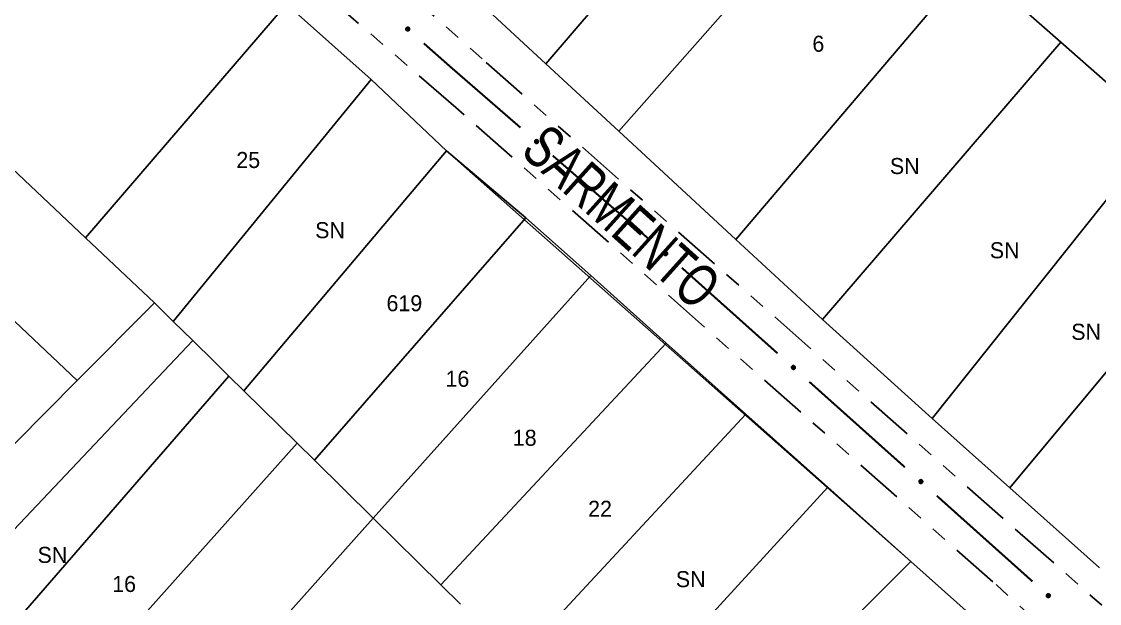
# Model space of a CAD drawing. Extents: x 209193 to 212081, y 4877574 to 4880493.
# Drawn here: x 210299.5 to 210400.4, y 4878543.6 to 4878598 of the extents above; entities that cross this region are included whole.
import ezdxf
from ezdxf.enums import TextEntityAlignment as Align

# ---------------------------------------------------------------- set-up
doc = ezdxf.new("R2010")
doc.units = 0
doc.header["$LTSCALE"] = 1.5
doc.header["$MEASUREMENT"] = 0
doc.linetypes.add('TRACO_25', pattern=[8, 3, -1, 1, -1, 1, -1])
for name, color, linetype in [('CD_MALHA_LOTES', 7, 'CONTINUOUS'), ('RU-QUADRA', 210, 'CONTINUOUS'), ('SV-EIXO-RUA-N-PAV', 6, 'CONTINUOUS'), ('SV-RUA-NAO-PAV', 7, 'CONTINUOUS'), ('SV-TXT-RUA-N-PAV', 7, 'CONTINUOUS'), ('Th_NmrPort', 1, 'CONTINUOUS')]:
    doc.layers.add(name, color=color, linetype=linetype)
doc.styles.add('ARIAL', font='ARIAL.SHX')

msp = doc.modelspace()

# ---------------------------------------------------------------- linework, layer by layer
at = {"layer": 'CD_MALHA_LOTES', "linetype": 'Continuous', "flags": 128}
for points in [[(210348.550597, 4878594.023299), (210368.282819, 4878616.965452)], [(210355.401452, 4878587.697463), (210376.543236, 4878611.656152)], [(210366.338996, 4878577.598123), (210388.340671, 4878603.414109)], [(210305.484233, 4878577.737553), (210282.547321, 4878599.366224)], [(210305.484233, 4878577.737553), (210324.29, 4878599.59)], [(210324.29, 4878599.59), (210332.207141, 4878592.529515)], [(210348.550597, 4878594.023299), (210342.362181, 4878599.737463)], [(210396.750582, 4878596.035831), (210393.19814, 4878599.1525)], [(210374.451839, 4878570.107012), (210396.750582, 4878596.035831)], [(210401.152744, 4878592.173675), (210396.750582, 4878596.035831)], [(210355.401452, 4878587.697463), (210348.550597, 4878594.023299)], [(210313.688361, 4878569.930337), (210332.207141, 4878592.529515)], [(210332.207141, 4878592.529515), (210339.264025, 4878585.863077)], [(210304.708727, 4878564.391825), (210276.023649, 4878591.475251)], [(210366.338996, 4878577.598123), (210355.401452, 4878587.697463)], [(210384.709727, 4878560.85257), (210406.187295, 4878587.756705)], [(210320.287612, 4878563.439407), (210339.264025, 4878585.863077)], [(210339.264025, 4878585.863077), (210346.679056, 4878579.623501)], [(210391.992179, 4878554.363739), (210414.056823, 4878580.85252)], [(210326.89661, 4878556.93889), (210346.679056, 4878579.623501)], [(210346.679056, 4878579.623501), (210352.755734, 4878574.204336)], [(210311.94, 4878571.65), (210305.484233, 4878577.737553)], [(210374.451839, 4878570.107012), (210366.338996, 4878577.598123)], [(210332.390588, 4878551.535091), (210352.755734, 4878574.204336)], [(210352.755734, 4878574.204336), (210359.816471, 4878567.907589)], [(210304.708727, 4878564.391825), (210311.94, 4878571.65)], [(210313.688361, 4878569.930337), (210311.94, 4878571.65)], [(210315.515545, 4878568.133145), (210313.688361, 4878569.930337)], [(210384.709727, 4878560.85257), (210374.451839, 4878570.107012)], [(210289.540264, 4878540.728047), (210315.515545, 4878568.133145)], [(210318.902788, 4878564.8015), (210317.507093, 4878566.174286), (210315.515545, 4878568.133145)], [(210338.736612, 4878545.293231), (210359.816471, 4878567.907589)], [(210359.816471, 4878567.907589), (210367.261545, 4878561.268093)], [(210294.301455, 4878536.538922), (210318.902788, 4878564.8015)], [(210320.287612, 4878563.439407), (210318.902788, 4878564.8015)], [(210296.044835, 4878555.695702), (210304.708727, 4878564.391825)], [(210325.269643, 4878558.539151), (210320.287612, 4878563.439407)], [(210345.90212, 4878538.245339), (210367.261545, 4878561.268093)], [(210367.261545, 4878561.268093), (210374.9389, 4878554.421448)], [(210391.992179, 4878554.363739), (210384.709727, 4878560.85257)], [(210300.633826, 4878530.967395), (210325.269643, 4878558.539151)], [(210326.89661, 4878556.93889), (210325.269643, 4878558.539151)], [(210332.390588, 4878551.535091), (210326.89661, 4878556.93889)], [(210353.446172, 4878530.970516), (210374.9389, 4878554.421448)], [(210374.9389, 4878554.421448), (210382.72791, 4878547.47523)], [(210400.38, 4878546.89), (210391.992179, 4878554.363739)], [(210308.141341, 4878524.361922), (210332.390588, 4878551.535091)], [(210338.736612, 4878545.293231), (210332.390588, 4878551.535091)], [(210360.158381, 4878524.880475), (210382.72791, 4878547.47523)], [(210382.72791, 4878547.47523), (210389.888744, 4878541.089218)], [(210340.582464, 4878543.477678), (210338.736612, 4878545.293231)]]:
    msp.add_lwpolyline(points, dxfattribs=at)
at = {"layer": 'RU-QUADRA', "linetype": 'Continuous', "flags": 128}
msp.add_lwpolyline([(210404.785292, 4878628.000788), (210397.244133, 4878634.711958), (210390.019319, 4878641.141601), (210383.56, 4878646.89), (210375.63, 4878653.64), (210360.29, 4878667.04), (210348.4, 4878677.49), (210328.018955, 4878652.758645), (210321.512412, 4878644.863289), (210315.086809, 4878637.066148), (210309.14, 4878629.85), (210335.19, 4878606.36), (210342.362181, 4878599.737463), (210348.550597, 4878594.023299), (210355.401452, 4878587.697463), (210366.338996, 4878577.598123), (210374.451839, 4878570.107012), (210384.709727, 4878560.85257), (210391.992179, 4878554.363739), (210400.38, 4878546.89)], dxfattribs=at)
at = {"layer": 'RU-QUADRA', "linetype": 'Continuous'}
for points in [[(210324.29, 4878599.59), (210332.207141, 4878592.529515)], [(210332.207141, 4878592.529515), (210339.264025, 4878585.863077)], [(210339.264025, 4878585.863077), (210382.72791, 4878547.47523)], [(210382.72791, 4878547.47523), (210389.888744, 4878541.089218)]]:
    msp.add_lwpolyline(points, dxfattribs=at)
at = {"layer": 'SV-EIXO-RUA-N-PAV'}
for points in [[(210335.593291, 4878597.429522), (210335.642053, 4878597.433293), (210335.684734, 4878597.426562), (210335.718715, 4878597.410702), (210335.74509, 4878597.388858), (210335.769555, 4878597.36347), (210335.788574, 4878597.332433), (210335.802052, 4878597.293309), (210335.806178, 4878597.24442), (210335.796409, 4878597.201151), (210335.782643, 4878597.167004), (210335.761448, 4878597.138191), (210335.736388, 4878597.114837), (210335.703495, 4878597.096147), (210335.663713, 4878597.082876), (210335.614452, 4878597.079917), (210335.572655, 4878597.086802), (210335.540189, 4878597.103006), (210335.511357, 4878597.124497), (210335.486691, 4878597.150714), (210335.468197, 4878597.181289), (210335.454906, 4878597.221367), (210335.45263, 4878597.270026), (210335.459022, 4878597.311792), (210335.474765, 4878597.344477), (210335.496563, 4878597.372386), (210335.521727, 4878597.397234), (210335.552131, 4878597.417651), (210335.593291, 4878597.429522)], [(210347.652113, 4878586.915133), (210347.700844, 4878586.919299), (210347.743577, 4878586.912915), (210347.777687, 4878586.897332), (210347.804237, 4878586.875702), (210347.828908, 4878586.850514), (210347.848178, 4878586.819632), (210347.861974, 4878586.780619), (210347.866496, 4878586.731765), (210347.857079, 4878586.688418), (210347.843591, 4878586.654161), (210347.822631, 4878586.625176), (210347.797761, 4878586.60162), (210347.76502, 4878586.582664), (210347.725347, 4878586.569069), (210347.676113, 4878586.565711), (210347.634261, 4878586.572257), (210347.601664, 4878586.588196), (210347.572659, 4878586.609452), (210347.547781, 4878586.635469), (210347.529039, 4878586.665892), (210347.515424, 4878586.705861), (210347.512753, 4878586.7545), (210347.518805, 4878586.796317), (210347.534282, 4878586.829128), (210347.555852, 4878586.857213), (210347.580814, 4878586.882265), (210347.611051, 4878586.902928), (210347.652113, 4878586.915133)], [(210359.741173, 4878576.433977), (210359.789904, 4878576.438143), (210359.832637, 4878576.431759), (210359.866747, 4878576.416176), (210359.893298, 4878576.394547), (210359.917968, 4878576.369359), (210359.937238, 4878576.338477), (210359.951034, 4878576.299463), (210359.955557, 4878576.250609), (210359.94614, 4878576.207263), (210359.932651, 4878576.173005), (210359.911691, 4878576.144021), (210359.886821, 4878576.120464), (210359.85408, 4878576.101508), (210359.814408, 4878576.087914), (210359.765173, 4878576.084555), (210359.723321, 4878576.091101), (210359.690725, 4878576.10704), (210359.661719, 4878576.128297), (210359.636841, 4878576.154313), (210359.618099, 4878576.184737), (210359.604484, 4878576.224706), (210359.601813, 4878576.273344), (210359.607865, 4878576.315161), (210359.623342, 4878576.347973), (210359.644912, 4878576.376058), (210359.669874, 4878576.401109), (210359.700111, 4878576.421772), (210359.741173, 4878576.433977)], [(210371.68975, 4878565.790722), (210371.738537, 4878565.794161), (210371.781171, 4878565.787141), (210371.815044, 4878565.77105), (210371.841269, 4878565.749027), (210371.865561, 4878565.723474), (210371.884369, 4878565.692308), (210371.897581, 4878565.653094), (210371.901375, 4878565.604178), (210371.891312, 4878565.560976), (210371.877315, 4878565.526923), (210371.855925, 4878565.498255), (210371.830706, 4878565.475072), (210371.797686, 4878565.456606), (210371.757815, 4878565.443605), (210371.708536, 4878565.440981), (210371.666786, 4878565.44815), (210371.634431, 4878565.464574), (210371.605746, 4878565.48626), (210371.581258, 4878565.512645), (210371.562973, 4878565.543345), (210371.549955, 4878565.583512), (210371.548009, 4878565.632185), (210371.554685, 4878565.673907), (210371.570649, 4878565.706484), (210371.592636, 4878565.734244), (210371.617969, 4878565.758921), (210371.64851, 4878565.779131), (210371.68975, 4878565.790722)], [(210383.620902, 4878555.130109), (210383.66969, 4878555.133534), (210383.712322, 4878555.126501), (210383.74619, 4878555.1104), (210383.772409, 4878555.088369), (210383.796693, 4878555.062809), (210383.815492, 4878555.031638), (210383.828692, 4878554.992419), (210383.832471, 4878554.943502), (210383.822396, 4878554.900303), (210383.808388, 4878554.866255), (210383.786989, 4878554.837593), (210383.761764, 4878554.814417), (210383.728739, 4878554.795961), (210383.688864, 4878554.782972), (210383.639583, 4878554.780363), (210383.597836, 4878554.787545), (210383.565486, 4878554.803978), (210383.536807, 4878554.825673), (210383.512327, 4878554.852065), (210383.494051, 4878554.88277), (210383.481045, 4878554.922941), (210383.479114, 4878554.971615), (210383.485802, 4878555.013335), (210383.501776, 4878555.045907), (210383.523771, 4878555.073661), (210383.549111, 4878555.09833), (210383.579659, 4878555.118531), (210383.620902, 4878555.130109)], [(210395.549129, 4878544.466274), (210395.597918, 4878544.469698), (210395.640549, 4878544.462665), (210395.674418, 4878544.446565), (210395.700636, 4878544.424534), (210395.724921, 4878544.398974), (210395.743719, 4878544.367802), (210395.75692, 4878544.328583), (210395.760699, 4878544.279666), (210395.750623, 4878544.236468), (210395.736615, 4878544.202419), (210395.715217, 4878544.173757), (210395.689991, 4878544.150582), (210395.656966, 4878544.132126), (210395.617091, 4878544.119137), (210395.567811, 4878544.116527), (210395.526064, 4878544.123709), (210395.493713, 4878544.140142), (210395.465035, 4878544.161837), (210395.440555, 4878544.188229), (210395.422278, 4878544.218934), (210395.409272, 4878544.259106), (210395.407342, 4878544.30778), (210395.414029, 4878544.349499), (210395.430004, 4878544.382072), (210395.451999, 4878544.409825), (210395.477339, 4878544.434494), (210395.507887, 4878544.454695), (210395.549129, 4878544.466274)]]:
    msp.add_lwpolyline(points, close=True, dxfattribs=at)
for points in [[(210335.45263, 4878597.270026), (210335.703495, 4878597.096147)], [(210335.454906, 4878597.221367), (210335.663713, 4878597.082876)], [(210335.456792, 4878597.288723), (210335.715699, 4878597.107832)], [(210335.457661, 4878597.244306), (210335.680981, 4878597.09114)], [(210335.459022, 4878597.311792), (210335.736388, 4878597.114837)], [(210335.467256, 4878597.199472), (210335.632955, 4878597.086177)], [(210335.468197, 4878597.181289), (210335.614452, 4878597.079917)], [(210335.468989, 4878597.325263), (210335.746322, 4878597.128133)], [(210335.474765, 4878597.344477), (210335.761448, 4878597.138191)], [(210335.48112, 4878597.163609), (210335.588417, 4878597.087235)], [(210335.486691, 4878597.150714), (210335.572655, 4878597.086802)], [(210335.487327, 4878597.35639), (210335.768999, 4878597.151799)], [(210335.496563, 4878597.372386), (210335.782643, 4878597.167004)], [(210335.512711, 4878597.383128), (210335.786973, 4878597.188704)], [(210335.521727, 4878597.397234), (210335.796409, 4878597.201151)], [(210335.540384, 4878597.404209), (210335.798146, 4878597.226147)], [(210335.552131, 4878597.417651), (210335.806178, 4878597.24442)], [(210335.572152, 4878597.421682), (210335.800227, 4878597.269783)], [(210335.593291, 4878597.429522), (210335.802052, 4878597.293309)], [(210335.619935, 4878597.430497), (210335.789486, 4878597.317445)], [(210335.642053, 4878597.433293), (210335.788574, 4878597.332433)], [(210335.6664, 4878597.429561), (210335.771771, 4878597.353065)], [(210335.684734, 4878597.426562), (210335.769555, 4878597.36347)], [(210347.546747, 4878586.841143), (210347.830071, 4878586.638846)], [(210347.555852, 4878586.857213), (210347.843591, 4878586.654161)], [(210347.571912, 4878586.868086), (210347.847745, 4878586.675895)], [(210347.580814, 4878586.882265), (210347.857079, 4878586.688418)], [(210347.599414, 4878586.889391), (210347.858613, 4878586.713427)], [(210347.611051, 4878586.902928), (210347.866496, 4878586.731765)], [(210347.631039, 4878586.907121), (210347.86034, 4878586.757079)], [(210347.652113, 4878586.915133), (210347.861974, 4878586.780619)], [(210347.678749, 4878586.916324), (210347.849212, 4878586.804652)], [(210347.700844, 4878586.919299), (210347.848178, 4878586.819632)], [(210347.72522, 4878586.915765), (210347.831208, 4878586.840127)], [(210347.743577, 4878586.912915), (210347.828908, 4878586.850514)], [(210347.512753, 4878586.7545), (210347.76502, 4878586.582664)], [(210347.515424, 4878586.705861), (210347.725347, 4878586.569069)], [(210347.516762, 4878586.77323), (210347.77713, 4878586.594448)], [(210347.517991, 4878586.728821), (210347.742548, 4878586.577474)], [(210347.518805, 4878586.796317), (210347.797761, 4878586.60162)], [(210347.527951, 4878586.684067), (210347.694564, 4878586.572121)], [(210347.528662, 4878586.809868), (210347.807587, 4878586.614996)], [(210347.529039, 4878586.665892), (210347.676113, 4878586.565711)], [(210347.534282, 4878586.829128), (210347.822631, 4878586.625176)], [(210347.542105, 4878586.648318), (210347.650019, 4878586.572817)], [(210347.547781, 4878586.635469), (210347.634261, 4878586.572257)], [(210359.601813, 4878576.273344), (210359.85408, 4878576.101508)], [(210359.604484, 4878576.224706), (210359.814408, 4878576.087914)], [(210359.605822, 4878576.292074), (210359.86619, 4878576.113292)], [(210359.607052, 4878576.247665), (210359.831609, 4878576.096319)], [(210359.607865, 4878576.315161), (210359.886821, 4878576.120464)], [(210359.617011, 4878576.202912), (210359.783625, 4878576.090966)], [(210359.617722, 4878576.328712), (210359.896647, 4878576.13384)], [(210359.618099, 4878576.184737), (210359.765173, 4878576.084555)], [(210359.623342, 4878576.347973), (210359.911691, 4878576.144021)], [(210359.631165, 4878576.167162), (210359.739079, 4878576.091661)], [(210359.635807, 4878576.359987), (210359.919131, 4878576.15769)], [(210359.636841, 4878576.154313), (210359.723321, 4878576.091101)], [(210359.644912, 4878576.376058), (210359.932651, 4878576.173005)], [(210359.660973, 4878576.38693), (210359.936805, 4878576.19474)], [(210359.669874, 4878576.401109), (210359.94614, 4878576.207263)], [(210359.688474, 4878576.408235), (210359.947673, 4878576.232272)], [(210359.700111, 4878576.421772), (210359.955557, 4878576.250609)], [(210359.720099, 4878576.425965), (210359.9494, 4878576.275924)], [(210359.741173, 4878576.433977), (210359.951034, 4878576.299463)], [(210359.767809, 4878576.435168), (210359.938273, 4878576.323496)], [(210359.789904, 4878576.438143), (210359.937238, 4878576.338477)], [(210359.81428, 4878576.434609), (210359.920268, 4878576.358971)], [(210359.832637, 4878576.431759), (210359.917968, 4878576.369359)], [(210371.554685, 4878565.673907), (210371.830706, 4878565.475072)], [(210371.564742, 4878565.68731), (210371.840731, 4878565.4883)], [(210371.570649, 4878565.706484), (210371.855925, 4878565.498255)], [(210371.583292, 4878565.718312), (210371.863567, 4878565.511812)], [(210371.592636, 4878565.734244), (210371.877315, 4878565.526923)], [(210371.608856, 4878565.744876), (210371.881792, 4878565.548594)], [(210371.617969, 4878565.758921), (210371.891312, 4878565.560976)], [(210371.636673, 4878565.765769), (210371.893219, 4878565.58596)], [(210371.64851, 4878565.779131), (210371.901375, 4878565.604178)], [(210371.668559, 4878565.783025), (210371.895597, 4878565.629581)], [(210371.68975, 4878565.790722), (210371.897581, 4878565.653094)], [(210371.716401, 4878565.791515), (210371.88518, 4878565.677314)], [(210371.738537, 4878565.794161), (210371.884369, 4878565.692308)], [(210371.762858, 4878565.790264), (210371.867707, 4878565.713054)], [(210371.781171, 4878565.787141), (210371.865561, 4878565.723474)], [(210371.548009, 4878565.632185), (210371.797686, 4878565.456606)], [(210371.549955, 4878565.583512), (210371.757815, 4878565.443605)], [(210371.552298, 4878565.650853), (210371.80997, 4878565.468208)], [(210371.552865, 4878565.606431), (210371.77514, 4878565.451752)], [(210371.562155, 4878565.561534), (210371.727081, 4878565.447116)], [(210371.562973, 4878565.543345), (210371.708536, 4878565.440981)], [(210371.575775, 4878565.525577), (210371.682551, 4878565.448476)], [(210371.581258, 4878565.512645), (210371.666786, 4878565.44815)], [(210383.479114, 4878554.971615), (210383.728739, 4878554.795961)], [(210383.481045, 4878554.922941), (210383.688864, 4878554.782972)], [(210383.483408, 4878554.990282), (210383.741026, 4878554.807559)], [(210383.483962, 4878554.945859), (210383.70619, 4878554.791114)], [(210383.485802, 4878555.013335), (210383.761764, 4878554.814417)], [(210383.493239, 4878554.900959), (210383.658131, 4878554.786492)], [(210383.494051, 4878554.88277), (210383.639583, 4878554.780363)], [(210383.495864, 4878555.026735), (210383.771792, 4878554.827642)], [(210383.501776, 4878555.045907), (210383.786989, 4878554.837593)], [(210383.506848, 4878554.864999), (210383.613601, 4878554.787865)], [(210383.512327, 4878554.852065), (210383.597836, 4878554.787545)], [(210383.514423, 4878555.057731), (210383.794636, 4878554.851147)], [(210383.523771, 4878555.073661), (210383.808388, 4878554.866255)], [(210383.539995, 4878555.084288), (210383.812872, 4878554.887924)], [(210383.549111, 4878555.09833), (210383.822396, 4878554.900303)], [(210383.567817, 4878555.105172), (210383.82431, 4878554.925286)], [(210383.579659, 4878555.118531), (210383.832471, 4878554.943502)], [(210383.599709, 4878555.122419), (210383.8267, 4878554.968907)], [(210383.620902, 4878555.130109), (210383.828692, 4878554.992419)], [(210383.647553, 4878555.130895), (210383.816298, 4878555.016643)], [(210383.66969, 4878555.133534), (210383.815492, 4878555.031638)], [(210383.69401, 4878555.129629), (210383.798835, 4878555.052388)], [(210383.712322, 4878555.126501), (210383.796693, 4878555.062809)], [(210395.407342, 4878544.30778), (210395.656966, 4878544.132126)], [(210395.409272, 4878544.259106), (210395.617091, 4878544.119137)], [(210395.411636, 4878544.326446), (210395.669253, 4878544.143724)], [(210395.412189, 4878544.282024), (210395.634418, 4878544.127279)], [(210395.414029, 4878544.349499), (210395.689991, 4878544.150582)], [(210395.421467, 4878544.237124), (210395.586358, 4878544.122656)], [(210395.422278, 4878544.218934), (210395.567811, 4878544.116527)], [(210395.424091, 4878544.362899), (210395.70002, 4878544.163807)], [(210395.430004, 4878544.382072), (210395.715217, 4878544.173757)], [(210395.435076, 4878544.201163), (210395.541828, 4878544.12403)], [(210395.440555, 4878544.188229), (210395.526064, 4878544.123709)], [(210395.44265, 4878544.393895), (210395.722864, 4878544.187312)], [(210395.451999, 4878544.409825), (210395.736615, 4878544.202419)], [(210395.468222, 4878544.420452), (210395.741099, 4878544.224088)], [(210395.477339, 4878544.434494), (210395.750623, 4878544.236468)], [(210395.496045, 4878544.441337), (210395.752537, 4878544.261451)], [(210395.507887, 4878544.454695), (210395.760699, 4878544.279666)], [(210395.527936, 4878544.458584), (210395.754928, 4878544.305071)], [(210395.549129, 4878544.466274), (210395.75692, 4878544.328583)], [(210395.575781, 4878544.467059), (210395.744525, 4878544.352808)], [(210395.597918, 4878544.469698), (210395.743719, 4878544.367802)], [(210395.622237, 4878544.465794), (210395.727063, 4878544.388553)], [(210395.640549, 4878544.462665), (210395.724921, 4878544.398974)]]:
    msp.add_lwpolyline(points, dxfattribs=at)
at = {"layer": 'SV-EIXO-RUA-N-PAV', "const_width": 0.18}
for points in [[(210337.128745, 4878595.929567), (210339.379413, 4878593.946012)], [(210339.379413, 4878593.946012), (210339.671309, 4878593.688758)], [(210339.671309, 4878593.688758), (210346.17743, 4878588.047983)], [(210349.199695, 4878585.427694), (210358.26649, 4878577.566827)], [(210361.283564, 4878574.940641), (210370.232125, 4878566.945438)], [(210373.214978, 4878564.28037), (210382.163538, 4878556.285167)], [(210385.145679, 4878553.619302), (210394.091849, 4878545.621425)]]:
    msp.add_lwpolyline(points, dxfattribs=at)
at = {"layer": 'SV-RUA-NAO-PAV', "linetype": 'TRACO_25'}
for points in [[(210434.289373, 4878604.190074, 11.512594), (210367.05, 4878664.05, 11.512594), (210350.47, 4878678.98, 11.554848), (210348.45, 4878679.63, 11.554848), (210345.18, 4878677.89, 11.554848), (210305.75, 4878631.34, 11.43865), (210305.5, 4878628.34, 11.43865), (210307.78, 4878625.31, 11.43865), (210342.97, 4878594.14, 11.227381), (210392.71, 4878550.31, 10.98442), (210434.286536, 4878513.798579, 10.836532)], [(210434.286301, 4878506.313768, 10.561881), (210390.4, 4878545.57, 10.561881), (210340.12, 4878589.94, 11.047801), (210320.10837, 4878607.225135, 11.047801), (210301.54, 4878623.63, 11.333015), (210299.96, 4878623.67, 11.333015), (210297.43, 4878622.19, 11.385833), (210266.68, 4878585.98, 10.67808), (210255.82, 4878572.69, 10.487937), (210255.69, 4878568.53, 10.4985), (210258.43, 4878563.63, 10.540754), (210318.43, 4878511.56, 9.674549), (210356.53, 4878476.93, 8.396368), (210387.31, 4878448.4, 7.709742), (210389.71, 4878448.32, 7.709742), (210392.32, 4878449.09, 7.709742), (210415.72, 4878477.44, 9.716803), (210434.286048, 4878498.259166, 10.836532)]]:
    msp.add_polyline3d(points, dxfattribs=at)

# ---------------------------------------------------------------- texts
at = {"layer": 'SV-TXT-RUA-N-PAV', "style": 'ARIAL', "width": 0.7}
msp.add_text('SARMENTO', height=4, rotation=318, dxfattribs=at).set_placement((210346.080127, 4878585.648257))
at = {"layer": 'Th_NmrPort', "color": 1}
for s, p in [('6', (210373.500189, 4878595.889252)), ('25', (210319.586483, 4878585.017551)), ('SN', (210380.752739, 4878584.453303)), ('SN', (210326.968509, 4878578.458513)), ('SN', (210390.104063, 4878576.578329)), ('619', (210333.643885, 4878571.627896)), ('SN', (210397.726879, 4878568.955513)), ('16', (210339.164008, 4878564.560326)), ('18', (210345.460338, 4878559.045169)), ('22', (210352.512116, 4878552.407374)), ('SN', (210300.987987, 4878548.096896)), ('SN', (210360.722779, 4878545.830246)), ('16', (210307.973846, 4878545.380173))]:
    msp.add_text(s, height=1.5, dxfattribs=at).set_placement(p, align=Align.MIDDLE_LEFT)

doc.saveas('drawing.dxf')
